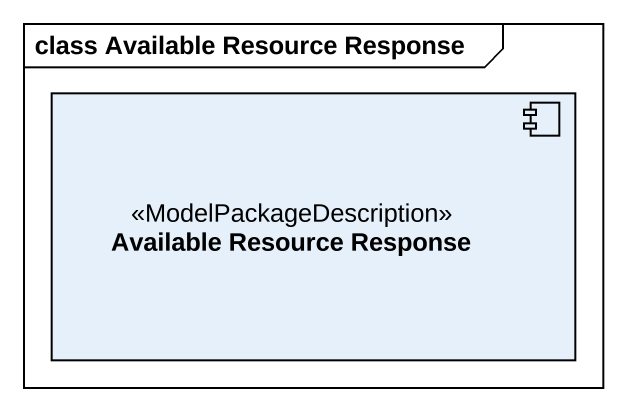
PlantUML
@startuml
mainframe class Available Resource Response
component "Available Resource Response" as Available_Resource_Response <<ModelPackageDescription>>
@enduml
